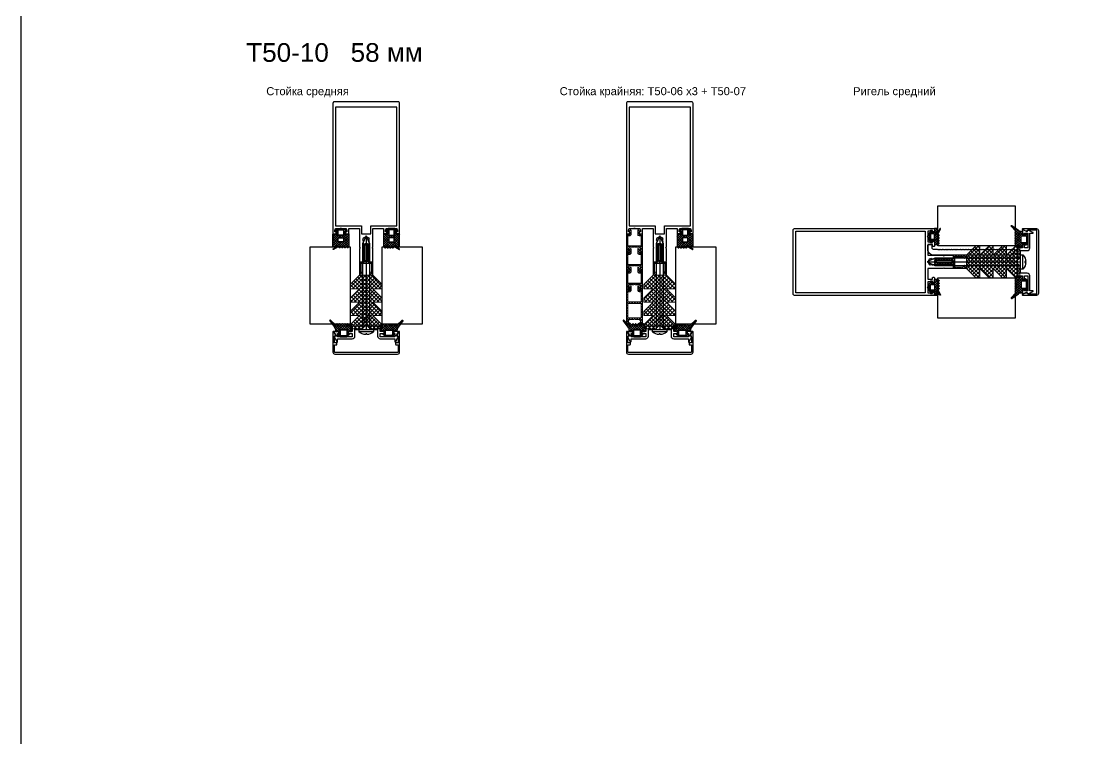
# Model space of a CAD drawing. Header units: millimetres. Extents: x 1744 to 18744, y -2272 to 2782.
# Drawn here: x 13841 to 14637, y 152 to 690 of the extents above; entities that cross this region are included whole.
import ezdxf

# ---------------------------------------------------------------- set-up
doc = ezdxf.new("R2010")
doc.units = ezdxf.units.MM
doc.layers.add('Steklopaket', color=5, linetype='Continuous')
doc.layers.add('подписи', color=7, linetype='Continuous')
doc.layers.add('Уплотнители', color=1, linetype='Continuous', lineweight=20)
doc.layers.add('Штриховка', color=1, linetype='Continuous', lineweight=5)
doc.styles.get("Standard").update_dxf_attribs({"font": 'arial.ttf'})

# ---------------------------------------------------------------- blocks, each defined once
blk = doc.blocks.new('КП45548')
at = {"color": 146, "true_color": 0x105689}
blk.add_lwpolyline([(-25, 21.5, 0.414214), (-24.5, 21), (-23.57, 21, 0.116434), (-23.44, 21.03), (-22.67, 21.42, 0.284079), (-22.5, 21.69), (-22.5, 22.2, 0.414214), (-22.8, 22.5), (-23.5, 22.5), (-23.5, 24), (-23.09, 24.41, 0.198912), (-23, 24.62), (-23, 25), (-19.44, 25, 0.284079), (-19.17, 25.17), (-19, 25.5), (-18.83, 25.17, 0.284079), (-18.56, 25), (-15, 25), (-15, 24.62, 0.198912), (-14.91, 24.41), (-14.5, 24), (-14.5, 22.5), (-15.2, 22.5, 0.414214), (-15.5, 22.2), (-15.5, 21.69, 0.284079), (-15.33, 21.42), (-14.56, 21.03, 0.116434), (-14.43, 21), (-13.5, 21, 0.414214), (-13, 21.5), (-13, 25), (-5, 25), (-5, 11.12, 0.198912), (-4.91, 10.91), (-4.5, 10.5), (-4.91, 10.09, 0.198912), (-5, 9.88), (-5, 0.5, 0.414214), (-4.5, 0), (-3.12, 0, 0.198912), (-2.91, 0.09), (-2.09, 0.91, 0.198912), (-2, 1.12), (-2, 1.46, 0.284079), (-2.17, 1.73), (-2.5, 1.9), (-2.17, 2.07, 0.284079), (-2, 2.34), (-2, 3.26, 0.284079), (-2.17, 3.53), (-2.5, 3.7), (-2.17, 3.87, 0.284079), (-2, 4.14), (-2, 5.06, 0.284079), (-2.17, 5.33), (-2.5, 5.5), (-2.17, 5.67, 0.284079), (-2, 5.94), (-2, 6.86, 0.284079), (-2.17, 7.13), (-2.5, 7.3), (-2.17, 7.47, 0.284079), (-2, 7.74), (-2, 8.66, 0.284079), (-2.17, 8.93), (-2.5, 9.1), (-2.17, 9.27, 0.284079), (-2, 9.54), (-2, 10.46, 0.284079), (-2.17, 10.73), (-2.5, 10.9), (-2.17, 11.07, 0.284079), (-2, 11.34), (-2, 12.26, 0.284079), (-2.17, 12.53), (-2.5, 12.7), (-2.17, 12.87, 0.284079), (-2, 13.14), (-2, 14.06, 0.284079), (-2.17, 14.33), (-2.5, 14.5), (-2.17, 14.67, 0.284079), (-2, 14.94), (-2, 15.86, 0.284079), (-2.17, 16.13), (-2.5, 16.3), (-2, 18), (0, 19), (2, 18), (2, 17.64, 0.284079), (2.17, 17.37), (2.5, 17.2), (2.17, 17.03, 0.284079), (2, 16.76), (2, 15.84, 0.284079), (2.17, 15.57), (2.5, 15.4), (2.17, 15.23, 0.284079), (2, 14.96), (2, 14.04, 0.284079), (2.17, 13.77), (2.5, 13.6), (2.17, 13.43, 0.284079), (2, 13.16), (2, 12.24, 0.284079), (2.17, 11.97), (2.5, 11.8), (2.17, 11.63, 0.284079), (2, 11.36), (2, 10.44, 0.284079), (2.17, 10.17), (2.5, 10), (2.17, 9.83, 0.284079), (2, 9.56), (2, 8.64, 0.284079), (2.17, 8.37), (2.5, 8.2), (2.17, 8.03, 0.284079), (2, 7.76), (2, 6.84, 0.284079), (2.17, 6.57), (2.5, 6.4), (2.17, 6.23, 0.284079), (2, 5.96), (2, 5.04, 0.284079), (2.17, 4.77), (2.5, 4.6), (2.17, 4.43, 0.284079), (2, 4.16), (2, 3.24, 0.284079), (2.17, 2.97), (2.5, 2.8), (2.17, 2.63, 0.284079), (2, 2.36), (2, 1.12, 0.198912), (2.09, 0.91), (2.91, 0.09, 0.198912), (3.12, 0), (4.5, 0, 0.414214), (5, 0.5), (5, 9.88, 0.198912), (4.91, 10.09), (4.5, 10.5), (4.91, 10.91, 0.198912), (5, 11.12), (5, 25), (13, 25), (13, 21.5, 0.414214), (13.5, 21), (14.43, 21, 0.116434), (14.56, 21.03), (15.33, 21.42, 0.284079), (15.5, 21.69), (15.5, 22.2, 0.414214), (15.2, 22.5), (14.5, 22.5), (14.5, 24), (14.91, 24.41, 0.198912), (15, 24.62), (15, 25), (18.56, 25, 0.284079), (18.83, 25.17), (19, 25.5), (19.17, 25.17, 0.284079), (19.44, 25), (23, 25), (23, 24.62, 0.198912), (23.09, 24.41), (23.5, 24), (23.5, 22.5), (22.8, 22.5, 0.414214), (22.5, 22.2), (22.5, 21.69, 0.284079), (22.67, 21.42), (23.44, 21.03, 0.116434), (23.57, 21), (24.5, 21, 0.414214), (25, 21.5), (25, 119, 0.414214), (24, 120), (-24, 120, 0.414214), (-25, 119)], format="xyb", close=True, dxfattribs=at)
blk.add_lwpolyline([(-3.5, 27), (-3.5, 21), (3.5, 21), (3.5, 27), (23, 27), (23, 116), (-23, 116), (-23, 27)], close=True, dxfattribs=at)
blk = doc.blocks.new('ТПУ-6002')
at = {"true_color": 0xafd9aa}
h = blk.add_hatch(dxfattribs=at)
h.set_pattern_fill('ANSI37', color=9, scale=10, angle=180, style=0)
h.set_pattern_definition([(225, (359.6389, 110.4286), (0.8838835, -0.8838835), []), (315, (359.6389, 110.4286), (0.8838835, 0.8838835), [])])
edge = h.paths.add_edge_path(flags=16)
edge.add_line((1.75, -1), (-1.75, -1))
edge.add_arc((-1.75, -1.25), 0.25, 90, 180)
edge.add_line((-2, -1.25), (-2, -4.75))
edge.add_arc((-1.75, -4.75), 0.25, 180, 270)
edge.add_line((-1.75, -5), (1.75, -5))
edge.add_arc((1.75, -4.75), 0.25, 270, 360)
edge.add_line((2, -4.75), (2, -1.25))
edge.add_arc((1.75, -1.25), 0.25, 0, 90)
edge = h.paths.add_edge_path()
edge.add_line((2.37, -12.66), (4.04, -13.57))
edge.add_arc((4.16, -13.35), 0.25, 241.51963, 270)
edge.add_line((4.16, -13.6), (5.75, -13.6))
edge.add_arc((5.75, -13.35), 0.25, 270, 360)
edge.add_line((6, -13.35), (6, -4.25))
edge.add_arc((5.75, -4.25), 0.25, 0, 90)
edge.add_line((5.75, -4), (3.25, -4))
edge.add_arc((3.25, -3.75), 0.25, 180, 270, ccw=False)
edge.add_line((3, -3.75), (3, -2.25))
edge.add_arc((3.25, -2.25), 0.25, 90, 180, ccw=False)
edge.add_line((3.25, -2), (3.9, -2))
edge.add_arc((3.9, -1.75), 0.25, 270, 405.06464)
edge.add_line((4.08, -1.57), (2.57, -0.07))
edge.add_arc((2.4, -0.25), 0.25, 45.06464, 90)
edge.add_line((2.4, 0), (-2.4, 0))
edge.add_arc((-2.4, -0.25), 0.25, 90, 134.93536)
edge.add_line((-2.57, -0.07), (-4.08, -1.57))
edge.add_arc((-3.9, -1.75), 0.25, 134.93536, 270)
edge.add_line((-3.9, -2), (-3.25, -2))
edge.add_arc((-3.25, -2.25), 0.25, 0, 90, ccw=False)
edge.add_line((-3, -2.25), (-3, -3.75))
edge.add_arc((-3.25, -3.75), 0.25, -90, 0, ccw=False)
edge.add_line((-3.25, -4), (-5.75, -4))
edge.add_arc((-5.75, -4.25), 0.25, 90, 180)
edge.add_line((-6, -4.25), (-6, -13.5))
edge.add_arc((-5.75, -13.5), 0.25, 180, 225)
edge.add_line((-5.93, -13.67), (-5.18, -14.42))
edge.add_arc((-5, -14.25), 0.25, 225, 315)
edge.add_line((-4.82, -14.42), (-4.18, -13.78))
edge.add_arc((-4, -13.95), 0.25, 45, 135, ccw=False)
edge.add_line((-3.82, -13.78), (-3.18, -14.42))
edge.add_arc((-3, -14.25), 0.25, 225, 315)
edge.add_line((-2.82, -14.42), (-2.18, -13.78))
edge.add_arc((-2, -13.95), 0.25, 45, 135, ccw=False)
edge.add_line((-1.82, -13.78), (-1.18, -14.42))
edge.add_arc((-1, -14.25), 0.25, 225, 315)
edge.add_line((-0.82, -14.42), (-0.18, -13.78))
edge.add_arc((0, -13.95), 0.25, 45, 135, ccw=False)
edge.add_line((0.18, -13.78), (0.82, -14.42))
edge.add_arc((1, -14.25), 0.25, 225, 315)
edge.add_line((1.18, -14.42), (1.87, -13.73))
edge.add_arc((2.04, -13.91), 0.25, 61.51963, 135, ccw=False)
edge.add_line((2.16, -13.69), (5.63, -15.57))
edge.add_arc((5.75, -15.35), 0.25, 241.51963, 421.51963)
edge.add_line((5.87, -15.13), (2.13, -13.1))
edge.add_arc((2.25, -12.88), 0.25, 61.51963, 241.51963, ccw=False)
edge = h.paths.add_edge_path(flags=16)
edge.add_line((1.75, -7), (-1.75, -7))
edge.add_arc((-1.75, -7.25), 0.25, 90, 180)
edge.add_line((-2, -7.25), (-2, -9.75))
edge.add_arc((-1.75, -9.75), 0.25, 180, 270)
edge.add_line((-1.75, -10), (1.75, -10))
edge.add_arc((1.75, -9.75), 0.25, 270, 360)
edge.add_line((2, -9.75), (2, -7.25))
edge.add_arc((1.75, -7.25), 0.25, 0, 90)
at = {"color": 9, "true_color": 0xafd9aa}
for points in [[(2.37, -12.66), (4.04, -13.57, 0.124913), (4.16, -13.6), (5.75, -13.6, 0.414214), (6, -13.35), (6, -4.25, 0.414214), (5.75, -4), (3.25, -4, -0.414214), (3, -3.75), (3, -2.25, -0.414214), (3.25, -2), (3.9, -2, 0.668587), (4.08, -1.57), (2.57, -0.07, 0.198619), (2.4, 0), (-2.4, 0, 0.198619), (-2.57, -0.07), (-4.08, -1.57, 0.668587), (-3.9, -2), (-3.25, -2, -0.414214), (-3, -2.25), (-3, -3.75, -0.414214), (-3.25, -4), (-5.75, -4, 0.414214), (-6, -4.25), (-6, -13.5, 0.198912), (-5.93, -13.67), (-5.18, -14.42, 0.414214), (-4.82, -14.42), (-4.18, -13.78, -0.414214), (-3.82, -13.78), (-3.18, -14.42, 0.414214), (-2.82, -14.42), (-2.18, -13.78, -0.414214), (-1.82, -13.78), (-1.18, -14.42, 0.414214), (-0.82, -14.42), (-0.18, -13.78, -0.414214), (0.18, -13.78), (0.82, -14.42, 0.414214), (1.18, -14.42), (1.87, -13.73, -0.332076), (2.16, -13.69), (5.63, -15.57, 1), (5.87, -15.13), (2.13, -13.1, -1)], [(1.75, -1), (-1.75, -1, 0.414214), (-2, -1.25), (-2, -4.75, 0.414214), (-1.75, -5), (1.75, -5, 0.414214), (2, -4.75), (2, -1.25, 0.414214)], [(1.75, -7), (-1.75, -7, 0.414214), (-2, -7.25), (-2, -9.75, 0.414214), (-1.75, -10), (1.75, -10, 0.414214), (2, -9.75), (2, -7.25, 0.414214)]]:
    blk.add_lwpolyline(points, format="xyb", close=True, dxfattribs=at)
blk = doc.blocks.new('КПС 575')
blk.add_lwpolyline([(-23.77, 3.16, 0.414214), (-23.63, 2.76), (-22.87, 2.41, -0.414214), (-22.73, 2.01), (-23.97, -0.66, 0.548619), (-23.7, -1.09), (-21.57, -1.09, 0.116434), (-21.44, -1.06), (-20.67, -0.67, 0.284079), (-20.5, -0.4), (-20.5, 0.11, 0.414214), (-20.8, 0.41), (-21.5, 0.41), (-21.5, 2.91), (-10.5, 2.91), (-10.5, 0.41), (-13.2, 0.41, 0.414214), (-13.5, 0.11), (-13.5, -0.4, 0.284079), (-13.33, -0.67), (-12.56, -1.06, 0.116434), (-12.43, -1.09), (-10.5, -1.09), (-10.5, -4.09, 0.414214), (-9.5, -5.09), (9.5, -5.09, 0.414214), (10.5, -4.09), (10.5, -1.09), (12.43, -1.09, 0.116434), (12.56, -1.06), (13.33, -0.67, 0.284079), (13.5, -0.4), (13.5, 0.11, 0.414214), (13.2, 0.41), (10.5, 0.41), (10.5, 2.91), (21.5, 2.91), (21.5, 0.41), (20.8, 0.41, 0.414214), (20.5, 0.11), (20.5, -0.4, 0.284079), (20.67, -0.67), (21.44, -1.06, 0.116434), (21.57, -1.09), (23.7, -1.09, 0.548619), (23.97, -0.66), (22.73, 2.01, -0.414214), (22.87, 2.41), (23.63, 2.76, 0.414214), (23.77, 3.16), (22.1, 6.74, 0.291473), (21.83, 6.91), (21.8, 6.91, 0.414214), (21.5, 6.61), (21.5, 4.41), (10.5, 4.41, 0.414214), (8.5, 2.41), (8.5, -2.59), (0.62, -2.59, 0.198912), (0.41, -2.68), (0, -3.09), (-0.41, -2.68, 0.198912), (-0.62, -2.59), (-8.5, -2.59), (-8.5, 2.41, 0.414214), (-10.5, 4.41), (-21.5, 4.41), (-21.5, 6.61, 0.414214), (-21.8, 6.91), (-21.83, 6.91, 0.291473), (-22.1, 6.74)], format="xyb", close=True)
blk = doc.blocks.new('ТПУ-007ММ')
at = {"true_color": 0xafd9aa}
h = blk.add_hatch(dxfattribs=at)
h.set_pattern_fill('ANSI37', color=9, scale=10, angle=180, style=0)
h.set_pattern_definition([(225, (-3851.0623, 2334.4012), (0.88388348, -0.88388348), []), (315, (-3851.0623, 2334.4012), (0.88388348, 0.88388348), [])])
edge = h.paths.add_edge_path(flags=16)
edge.add_line((2.1, -1), (-2.1, -1))
edge.add_arc((-2.1, -1.5), 0.5, 90, 180)
edge.add_line((-2.6, -1.5), (-2.6, -4.5))
edge.add_arc((-2.1, -4.5), 0.5, 180, 270)
edge.add_line((-2.1, -5), (2.1, -5))
edge.add_arc((2.1, -4.5), 0.5, 270, 360)
edge.add_line((2.6, -4.5), (2.6, -1.5))
edge.add_arc((2.1, -1.5), 0.5, 0, 90)
edge = h.paths.add_edge_path()
edge.add_arc((-3.85, -2.25), 0.25, 0, 90, ccw=False)
edge.add_line((-3.6, -2.25), (-3.6, -3.75))
edge.add_arc((-3.85, -3.75), 0.25, -90, 0, ccw=False)
edge.add_line((-3.85, -4), (-5.75, -4))
edge.add_arc((-5.75, -4.25), 0.25, 90, 180)
edge.add_line((-6, -4.25), (-6, -8.62))
edge.add_arc((-5.8, -8.62), 0.2, 180, 225)
edge.add_line((-5.94, -8.76), (-5.18, -9.53))
edge.add_arc((-5, -9.35), 0.25, 225, 315)
edge.add_line((-4.82, -9.53), (-4.18, -8.88))
edge.add_arc((-4, -9.06), 0.25, 45, 135, ccw=False)
edge.add_line((-3.82, -8.88), (-3.18, -9.53))
edge.add_arc((-3, -9.35), 0.25, 225, 315)
edge.add_line((-2.82, -9.53), (-2.18, -8.88))
edge.add_arc((-2, -9.06), 0.25, 45, 135, ccw=False)
edge.add_line((-1.82, -8.88), (-1.18, -9.53))
edge.add_arc((-1, -9.35), 0.25, 225, 315)
edge.add_line((-0.82, -9.53), (-0.18, -8.88))
edge.add_arc((0, -9.06), 0.25, 45, 135, ccw=False)
edge.add_line((0.18, -8.88), (0.82, -9.53))
edge.add_arc((1, -9.35), 0.25, 225, 315)
edge.add_line((1.18, -9.53), (1.82, -8.88))
edge.add_arc((2, -9.06), 0.25, 45, 135, ccw=False)
edge.add_line((2.18, -8.88), (2.82, -9.53))
edge.add_arc((3, -9.35), 0.25, 225, 315)
edge.add_line((3.18, -9.53), (3.82, -8.88))
edge.add_arc((4, -9.06), 0.25, 45, 135, ccw=False)
edge.add_line((4.18, -8.88), (4.82, -9.53))
edge.add_arc((5, -9.35), 0.25, 225, 315)
edge.add_line((5.18, -9.53), (5.82, -8.88))
edge.add_arc((6, -9.06), 0.25, 45, 135, ccw=False)
edge.add_line((6.18, -8.88), (9.82, -12.42))
edge.add_arc((10, -12.25), 0.25, 225, 315)
edge.add_line((10.18, -12.42), (10.39, -12.21))
edge.add_arc((10.21, -12.04), 0.25, 315, 380.22486)
edge.add_line((10.44, -11.95), (6.8, -7.06))
edge.add_arc((10, -4.67), 4, 180, 216.76049, ccw=False)
edge.add_line((6, -4.67), (6, -4.3))
edge.add_arc((5.7, -4.3), 0.3, 360, 450)
edge.add_line((5.7, -4), (3.85, -4))
edge.add_arc((3.85, -3.75), 0.25, 180, 270, ccw=False)
edge.add_line((3.6, -3.75), (3.6, -2.25))
edge.add_arc((3.85, -2.25), 0.25, 90, 180, ccw=False)
edge.add_line((3.85, -2), (4.1, -2))
edge.add_arc((4.1, -1.75), 0.25, 270, 405.06464)
edge.add_line((4.28, -1.57), (2.57, -0.07))
edge.add_arc((2.4, -0.25), 0.25, 45.06464, 90)
edge.add_line((2.4, 0), (-2.4, 0))
edge.add_arc((-2.4, -0.25), 0.25, 90, 134.93536)
edge.add_line((-2.57, -0.07), (-4.28, -1.57))
edge.add_arc((-4.1, -1.75), 0.25, 134.93536, 270)
edge.add_line((-4.1, -2), (-3.85, -2))
at = {"color": 9, "true_color": 0xafd9aa}
for points in [[(-3.85, -2, -0.414214), (-3.6, -2.25), (-3.6, -3.75, -0.414214), (-3.85, -4), (-5.75, -4, 0.414214), (-6, -4.25), (-6, -8.62, 0.198912), (-5.94, -8.76), (-5.18, -9.53, 0.414214), (-4.82, -9.53), (-4.18, -8.88, -0.414214), (-3.82, -8.88), (-3.18, -9.53, 0.414214), (-2.82, -9.53), (-2.18, -8.88, -0.414214), (-1.82, -8.88), (-1.18, -9.53, 0.414214), (-0.82, -9.53), (-0.18, -8.88, -0.414214), (0.18, -8.88), (0.82, -9.53, 0.414214), (1.18, -9.53), (1.82, -8.88, -0.414214), (2.18, -8.88), (2.82, -9.53, 0.414214), (3.18, -9.53), (3.82, -8.88, -0.414214), (4.18, -8.88), (4.82, -9.53, 0.414214), (5.18, -9.53), (5.82, -8.88, -0.414214), (6.18, -8.88), (9.82, -12.42, 0.414214), (10.18, -12.42), (10.39, -12.21, 0.292538), (10.44, -11.95), (6.8, -7.06, -0.161788), (6, -4.67), (6, -4.3, 0.414214), (5.7, -4), (3.85, -4, -0.414214), (3.6, -3.75), (3.6, -2.25, -0.414214), (3.85, -2), (4.1, -2, 0.668587), (4.28, -1.57), (2.57, -0.07, 0.198619), (2.4, 0), (-2.4, 0, 0.198619), (-2.57, -0.07), (-4.28, -1.57, 0.668587), (-4.1, -2)], [(2.1, -1), (-2.1, -1, 0.414214), (-2.6, -1.5), (-2.6, -4.5, 0.414214), (-2.1, -5), (2.1, -5, 0.414214), (2.6, -4.5), (2.6, -1.5, 0.414214)]]:
    blk.add_lwpolyline(points, format="xyb", close=True, dxfattribs=at)
blk = doc.blocks.new('КП45310')
at = {"color": 0}
blk.add_lwpolyline([(23.8, -4.26), (23.8, -8.78, -0.279739), (23.48, -9.31, 0.401559), (23.17, -10.23), (24.24, -12.52, 0.802585), (25, -12.36), (25, 2.74, 0.414214), (23.5, 4.24), (-23.5, 4.24, 0.414214), (-25, 2.74), (-25, -12.36, 0.802585), (-24.24, -12.52), (-23.17, -10.23, 0.401559), (-23.48, -9.31, -0.279739), (-23.8, -8.78), (-23.8, -4.26), (-22.3, -4.26, 0.414214), (-22, -3.96), (-22, -3.06, 0.414214), (-22.3, -2.76), (-23.8, -2.76), (-23.8, 2.74, -0.414214), (-23.5, 3.04), (23.5, 3.04, -0.414214), (23.8, 2.74), (23.8, -2.76), (22.3, -2.76, 0.414214), (22, -3.06), (22, -3.96, 0.414214), (22.3, -4.26)], format="xyb", close=True, dxfattribs=at)
blk = doc.blocks.new('ВС 5.5х70 А2 DIN7981')
for p, q in [((0, 0), (0, -70)), ((-5.4, -71.69), (5.4, -71.69))]:
    blk.add_line(p, q)
for points in [[(2.75, -70), (2.75, -5.9), (0, 0), (-2.75, -5.9), (-2.75, -70)], [(-2.75, -66.67), (2.75, -61.17), (2.75, -58.88), (-2.75, -64.38)]]:
    blk.add_lwpolyline(points, close=True)
blk.add_lwpolyline([(-0.39, -73.94, -0.161849), (-5.22, -72.08, -0.223888), (-5.4, -71.69), (-5.4, -70), (5.4, -70), (5.4, -71.69, -0.223888), (5.22, -72.08, -0.161849), (0.39, -73.94), (0.39, -73.24), (-0.39, -73.24)], format="xyb", close=True)
blk = doc.blocks.new('Т50-06')
at = {"layer": 'Штриховка', "lineweight": 5}
h = blk.add_hatch(dxfattribs=at)
h.set_pattern_fill('ANSI37', color=256, scale=11.2, angle=90, style=0)
h.set_pattern_definition([(135, (-11417.5478, 3829.3933), (-0.9899495, -0.9899495), []), (225, (-11417.5478, 3829.3933), (0.9899495, -0.9899495), [])])
edge = h.paths.add_edge_path()
edge.add_line((2.81, 0), (3.22, -0.41))
edge.add_arc((3.01, -0.62), 0.3, 0, 45, ccw=False)
edge.add_line((3.31, -0.62), (3.31, -4))
edge.add_line((3.31, -4), (3.68, -4))
edge.add_arc((3.68, -4.3), 0.3, 45, 90, ccw=False)
edge.add_line((3.9, -4.09), (4.31, -4.5))
edge.add_line((4.31, -4.5), (5.81, -4.5))
edge.add_line((5.81, -4.5), (5.81, -3.8))
edge.add_arc((6.11, -3.8), 0.3, 90, 180, ccw=False)
edge.add_line((6.11, -3.5), (6.62, -3.5))
edge.add_arc((6.62, -3.8), 0.3, 26.56505, 90, ccw=False)
edge.add_line((6.89, -3.67), (7.28, -4.44))
edge.add_arc((7.01, -4.57), 0.3, 0, 26.56505, ccw=False)
edge.add_line((7.31, -4.57), (7.31, -6))
edge.add_line((7.31, -6), (-6.69, -6))
edge.add_line((-6.69, -6), (-6.69, -5.1))
edge.add_arc((-6.39, -5.1), 0.3, 90, 180, ccw=False)
edge.add_line((-6.39, -4.8), (-6.39, -3.5))
edge.add_line((-6.39, -3.5), (-8.29, -3.5))
edge.add_line((-8.29, -3.5), (-8.5, -3.71))
edge.add_arc((-8.72, -3.5), 0.3, 225, 315, ccw=False)
edge.add_line((-8.93, -3.71), (-9.6, -3.04))
edge.add_arc((-9.37, -2.82), 0.317, 90, 225, ccw=False)
edge.add_line((-9.37, -2.5), (-6.39, -2.5))
edge.add_arc((-6.39, -3.5), 1, 0, 90, ccw=False)
edge.add_line((-5.39, -3.5), (-5.39, -5))
edge.add_line((-5.39, -5), (2.11, -5))
edge.add_line((2.11, -5), (2.11, 5))
edge.add_line((2.11, 5), (-5.39, 5))
edge.add_line((-5.39, 5), (-5.39, 3.5))
edge.add_arc((-6.39, 3.5), 1, -90, 0, ccw=False)
edge.add_line((-6.39, 2.5), (-9.37, 2.5))
edge.add_arc((-9.37, 2.82), 0.317, 135, 270, ccw=False)
edge.add_line((-9.6, 3.04), (-8.93, 3.71))
edge.add_arc((-8.72, 3.5), 0.3, 45, 135, ccw=False)
edge.add_line((-8.5, 3.71), (-8.29, 3.5))
edge.add_line((-8.29, 3.5), (-6.39, 3.5))
edge.add_line((-6.39, 3.5), (-6.39, 4.8))
edge.add_arc((-6.39, 5.1), 0.3, 180, 270, ccw=False)
edge.add_line((-6.69, 5.1), (-6.69, 6))
edge.add_line((-6.69, 6), (7.31, 6))
edge.add_line((7.31, 6), (7.31, 4.57))
edge.add_arc((7.01, 4.57), 0.3, -26.56505, 0, ccw=False)
edge.add_line((7.28, 4.44), (6.89, 3.67))
edge.add_arc((6.62, 3.8), 0.3, 270, 333.43495, ccw=False)
edge.add_line((6.62, 3.5), (6.11, 3.5))
edge.add_arc((6.11, 3.8), 0.3, 180, 270, ccw=False)
edge.add_line((5.81, 3.8), (5.81, 4.5))
edge.add_line((5.81, 4.5), (4.31, 4.5))
edge.add_line((4.31, 4.5), (3.9, 4.09))
edge.add_arc((3.68, 4.3), 0.3, 270, 315, ccw=False)
edge.add_line((3.68, 4), (3.31, 4))
edge.add_line((3.31, 4), (3.31, 0.62))
edge.add_arc((3.01, 0.62), 0.3, 315, 360, ccw=False)
edge.add_line((3.22, 0.41), (2.81, 0))
at = {"layer": 'Уплотнители'}
blk.add_lwpolyline([(2.81, 0), (3.22, -0.41, -0.198912), (3.31, -0.62), (3.31, -4), (3.68, -4, -0.198912), (3.9, -4.09), (4.31, -4.5), (5.81, -4.5), (5.81, -3.8, -0.414214), (6.11, -3.5), (6.62, -3.5, -0.284079), (6.89, -3.67), (7.28, -4.44, -0.116434), (7.31, -4.57), (7.31, -6), (-6.69, -6), (-6.69, -5.1, -0.414214), (-6.39, -4.8), (-6.39, -3.5), (-8.29, -3.5), (-8.5, -3.71, -0.414214), (-8.93, -3.71), (-9.6, -3.04, -0.668179), (-9.37, -2.5), (-6.39, -2.5, -0.414214), (-5.39, -3.5), (-5.39, -5), (2.11, -5), (2.11, 5), (-5.39, 5), (-5.39, 3.5, -0.414214), (-6.39, 2.5), (-9.37, 2.5, -0.668179), (-9.6, 3.04), (-8.93, 3.71, -0.414214), (-8.5, 3.71), (-8.29, 3.5), (-6.39, 3.5), (-6.39, 4.8, -0.414214), (-6.69, 5.1), (-6.69, 6), (7.31, 6), (7.31, 4.57, -0.116434), (7.28, 4.44), (6.89, 3.67, -0.284079), (6.62, 3.5), (6.11, 3.5, -0.414214), (5.81, 3.8), (5.81, 4.5), (4.31, 4.5), (3.9, 4.09, -0.198912), (3.68, 4), (3.31, 4), (3.31, 0.62, -0.198912), (3.22, 0.41), (2.81, 0)], format="xyb", dxfattribs=at)
blk = doc.blocks.new('Т50-07')
at = {"layer": 'Штриховка', "lineweight": 5}
h = blk.add_hatch(dxfattribs=at)
h.set_pattern_fill('ANSI37', color=256, scale=11.2, angle=90, style=0)
h.set_pattern_definition([(135, (-11406.9071, 3792.9893), (-0.9899495, -0.9899495), []), (225, (-11406.9071, 3792.9893), (0.9899495, -0.9899495), [])])
h.paths.add_polyline_path([(1.2, 5), (1.2, -5), (12, -5), (12, 5)], flags=16)
edge = h.paths.add_edge_path()
edge.add_line((0, 5), (-7.5, 5))
edge.add_line((-7.5, 5), (-7.5, 3.5))
edge.add_arc((-8.5, 3.5), 1, -90, 0, ccw=False)
edge.add_line((-8.5, 2.5), (-11.48, 2.5))
edge.add_arc((-11.48, 2.82), 0.317, 135, 270, ccw=False)
edge.add_line((-11.71, 3.04), (-11.04, 3.71))
edge.add_arc((-10.82, 3.5), 0.3, 45, 135, ccw=False)
edge.add_line((-10.61, 3.71), (-10.4, 3.5))
edge.add_line((-10.4, 3.5), (-8.5, 3.5))
edge.add_line((-8.5, 3.5), (-8.5, 4.8))
edge.add_arc((-8.5, 5.1), 0.3, 180, 270, ccw=False)
edge.add_line((-8.8, 5.1), (-8.8, 5.7))
edge.add_arc((-8.5, 5.7), 0.3, 90, 180, ccw=False)
edge.add_line((-8.5, 6), (16.7, 6))
edge.add_arc((16.7, 5.5), 0.5, 0, 90, ccw=False)
edge.add_line((17.2, 5.5), (17.2, 4.57))
edge.add_arc((16.9, 4.57), 0.3, -26.56505, 0, ccw=False)
edge.add_line((17.17, 4.44), (16.78, 3.67))
edge.add_arc((16.51, 3.8), 0.3, 270, 333.43495, ccw=False)
edge.add_line((16.51, 3.5), (16, 3.5))
edge.add_arc((16, 3.8), 0.3, 180, 270, ccw=False)
edge.add_line((15.7, 3.8), (15.7, 4.5))
edge.add_line((15.7, 4.5), (14.2, 4.5))
edge.add_line((14.2, 4.5), (13.79, 4.09))
edge.add_arc((13.58, 4.3), 0.3, 270, 315, ccw=False)
edge.add_line((13.58, 4), (13.2, 4))
edge.add_line((13.2, 4), (13.2, 0.62))
edge.add_arc((12.9, 0.62), 0.3, -45, 0, ccw=False)
edge.add_line((13.11, 0.41), (12.7, 0))
edge.add_line((12.7, 0), (13.11, -0.41))
edge.add_arc((12.9, -0.62), 0.3, 0, 45, ccw=False)
edge.add_line((13.2, -0.62), (13.2, -4))
edge.add_line((13.2, -4), (13.58, -4))
edge.add_arc((13.58, -4.3), 0.3, 45, 90, ccw=False)
edge.add_line((13.79, -4.09), (14.2, -4.5))
edge.add_line((14.2, -4.5), (15.7, -4.5))
edge.add_line((15.7, -4.5), (15.7, -3.8))
edge.add_arc((16, -3.8), 0.3, 90, 180, ccw=False)
edge.add_line((16, -3.5), (16.51, -3.5))
edge.add_arc((16.51, -3.8), 0.3, 26.56505, 90, ccw=False)
edge.add_line((16.78, -3.67), (17.17, -4.44))
edge.add_arc((16.9, -4.57), 0.3, 0, 26.56505, ccw=False)
edge.add_line((17.2, -4.57), (17.2, -5.5))
edge.add_arc((16.7, -5.5), 0.5, -90, 0, ccw=False)
edge.add_line((16.7, -6), (-8.5, -6))
edge.add_arc((-8.5, -5.7), 0.3, 180, 270, ccw=False)
edge.add_line((-8.8, -5.7), (-8.8, -5.1))
edge.add_arc((-8.5, -5.1), 0.3, 90, 180, ccw=False)
edge.add_line((-8.5, -4.8), (-8.5, -3.5))
edge.add_line((-8.5, -3.5), (-10.4, -3.5))
edge.add_line((-10.4, -3.5), (-10.61, -3.71))
edge.add_arc((-10.82, -3.5), 0.3, 225, 315, ccw=False)
edge.add_line((-11.04, -3.71), (-11.71, -3.04))
edge.add_arc((-11.48, -2.82), 0.317, 90, 225, ccw=False)
edge.add_line((-11.48, -2.5), (-8.5, -2.5))
edge.add_arc((-8.5, -3.5), 1, 0, 90, ccw=False)
edge.add_line((-7.5, -3.5), (-7.5, -5))
edge.add_line((-7.5, -5), (0, -5))
edge.add_line((0, -5), (0, 5))
at = {"layer": 'Уплотнители'}
blk.add_lwpolyline([(0, 5), (-7.5, 5), (-7.5, 3.5, -0.414214), (-8.5, 2.5), (-11.48, 2.5, -0.668179), (-11.71, 3.04), (-11.04, 3.71, -0.414214), (-10.61, 3.71), (-10.4, 3.5), (-8.5, 3.5), (-8.5, 4.8, -0.414214), (-8.8, 5.1), (-8.8, 5.7, -0.414214), (-8.5, 6), (16.7, 6, -0.414214), (17.2, 5.5), (17.2, 4.57, -0.116434), (17.17, 4.44), (16.78, 3.67, -0.284079), (16.51, 3.5), (16, 3.5, -0.414214), (15.7, 3.8), (15.7, 4.5), (14.2, 4.5), (13.79, 4.09, -0.198912), (13.58, 4), (13.2, 4), (13.2, 0.62, -0.198912), (13.11, 0.41), (12.7, 0), (13.11, -0.41, -0.198912), (13.2, -0.62), (13.2, -4), (13.58, -4, -0.198912), (13.79, -4.09), (14.2, -4.5), (15.7, -4.5), (15.7, -3.8, -0.414214), (16, -3.5), (16.51, -3.5, -0.284079), (16.78, -3.67), (17.17, -4.44, -0.116434), (17.2, -4.57), (17.2, -5.5, -0.414214), (16.7, -6), (-8.5, -6, -0.414214), (-8.8, -5.7), (-8.8, -5.1, -0.414214), (-8.5, -4.8), (-8.5, -3.5), (-10.4, -3.5), (-10.61, -3.71, -0.414214), (-11.04, -3.71), (-11.71, -3.04, -0.668179), (-11.48, -2.5), (-8.5, -2.5, -0.414214), (-7.5, -3.5), (-7.5, -5), (0, -5)], format="xyb", close=True, dxfattribs=at)
blk.add_lwpolyline([(1.2, 5), (1.2, -5), (12, -5), (12, 5)], close=True, dxfattribs=at)
blk = doc.blocks.new('КП45550')
at = {"color": 217, "true_color": 0x93278f}
blk.add_lwpolyline([(-5, 6.38, -0.198912), (-4.91, 6.59), (-4.5, 7), (-4.91, 7.41, -0.198912), (-5, 7.62), (-5, 19), (-13, 19), (-13, 15.5), (-12, 15.5, -0.414214), (-11.5, 15), (-11.5, 14.5, -0.414214), (-12, 14), (-14.43, 14, -0.116434), (-14.56, 14.03), (-15.33, 14.42, -0.284079), (-15.5, 14.69), (-15.5, 15.2, -0.414214), (-15.2, 15.5), (-14.5, 15.5), (-14.5, 17), (-14.91, 17.41, -0.198912), (-15, 17.62), (-15, 19), (-18.56, 19, -0.284079), (-18.83, 19.17), (-19, 19.5), (-19.17, 19.17, -0.284079), (-19.44, 19), (-23, 19), (-23, 17.62, -0.198912), (-23.09, 17.41), (-23.5, 17), (-23.5, 15.5), (-22.8, 15.5, -0.414214), (-22.5, 15.2), (-22.5, 14.69, -0.284079), (-22.67, 14.42), (-23.44, 14.03, -0.116434), (-23.57, 14), (-24.5, 14, -0.414214), (-25, 14.5), (-25, 119, -0.414214), (-24, 120), (24, 120, -0.414214), (25, 119), (25, 14.5, -0.414214), (24.5, 14), (23.57, 14, -0.116434), (23.44, 14.03), (22.67, 14.42, -0.284079), (22.5, 14.69), (22.5, 15.2, -0.414214), (22.8, 15.5), (23.5, 15.5), (23.5, 17), (23.09, 17.41, -0.198912), (23, 17.62), (23, 19), (19.44, 19, -0.284079), (19.17, 19.17), (19, 19.5), (18.83, 19.17, -0.284079), (18.56, 19), (15, 19), (15, 17.62, -0.198912), (14.91, 17.41), (14.5, 17), (14.5, 15.5), (15.2, 15.5, -0.414214), (15.5, 15.2), (15.5, 14.69, -0.284079), (15.33, 14.42), (14.56, 14.03, -0.116434), (14.43, 14), (12, 14, -0.414214), (11.5, 14.5), (11.5, 15, -0.414214), (12, 15.5), (13, 15.5), (13, 19), (5, 19), (5, 7.62, -0.198912), (4.91, 7.41), (4.5, 7), (4.91, 6.59, -0.198912), (5, 6.38), (5, 0.5, -0.414214), (4.5, 0), (3.12, 0, -0.198912), (2.91, 0.09), (2.09, 0.91, -0.198912), (2, 1.12), (2, 1.46, -0.284079), (2.17, 1.73), (2.5, 1.9), (2.17, 2.07, -0.284079), (2, 2.34), (2, 3.26, -0.284079), (2.17, 3.53), (2.5, 3.7), (2.17, 3.87, -0.284079), (2, 4.14), (2, 5.06, -0.284079), (2.17, 5.33), (2.5, 5.5), (2.17, 5.67, -0.284079), (2, 5.94), (2, 6.86, -0.284079), (2.17, 7.13), (2.5, 7.3), (2.17, 7.47, -0.284079), (2, 7.74), (2, 8.66, -0.284079), (2.17, 8.93), (2.5, 9.1), (2.17, 9.27, -0.284079), (2, 9.54), (2, 10.46, -0.284079), (2.17, 10.73), (2.5, 10.9), (2.17, 11.07, -0.284079), (2, 11.34), (2, 12.26, -0.284079), (2.17, 12.53), (2.5, 12.7), (2.17, 12.87, -0.284079), (2, 13.14), (2, 14.06, -0.284079), (2.17, 14.33), (2.5, 14.5), (2.17, 14.67, -0.284079), (2, 14.94), (2, 15.86, -0.284079), (2.17, 16.13), (2.5, 16.3), (2, 18), (0, 19), (-2, 18), (-2, 17.64, -0.284079), (-2.17, 17.37), (-2.5, 17.2), (-2.17, 17.03, -0.284079), (-2, 16.76), (-2, 15.84, -0.284079), (-2.17, 15.57), (-2.5, 15.4), (-2.17, 15.23, -0.284079), (-2, 14.96), (-2, 14.04, -0.284079), (-2.17, 13.77), (-2.5, 13.6), (-2.17, 13.43, -0.284079), (-2, 13.16), (-2, 12.24, -0.284079), (-2.17, 11.97), (-2.5, 11.8), (-2.17, 11.63, -0.284079), (-2, 11.36), (-2, 10.44, -0.284079), (-2.17, 10.17), (-2.5, 10), (-2.17, 9.83, -0.284079), (-2, 9.56), (-2, 8.64, -0.284079), (-2.17, 8.37), (-2.5, 8.2), (-2.17, 8.03, -0.284079), (-2, 7.76), (-2, 6.84, -0.284079), (-2.17, 6.57), (-2.5, 6.4), (-2.17, 6.23, -0.284079), (-2, 5.96), (-2, 5.04, -0.284079), (-2.17, 4.77), (-2.5, 4.6), (-2.17, 4.43, -0.284079), (-2, 4.16), (-2, 3.24, -0.284079), (-2.17, 2.97), (-2.5, 2.8), (-2.17, 2.63, -0.284079), (-2, 2.36), (-2, 1.12, -0.198912), (-2.09, 0.91), (-2.91, 0.09, -0.198912), (-3.12, 0), (-4.5, 0, -0.414214), (-5, 0.5)], format="xyb", close=True, dxfattribs=at)
blk.add_lwpolyline([(23, 21), (-23, 21), (-23, 118), (23, 118)], close=True, dxfattribs=at)
blk = doc.blocks.new('ТПУ-6001')
at = {"true_color": 0xafd9aa}
h = blk.add_hatch(dxfattribs=at)
h.set_pattern_fill('ANSI37', color=9, scale=10, angle=180, style=0)
h.set_pattern_definition([(225, (-3851.2058, 2316.4733), (0.88388348, -0.88388348), []), (315, (-3851.2058, 2316.4733), (0.88388348, 0.88388348), [])])
edge = h.paths.add_edge_path(flags=16)
edge.add_line((1.75, -1), (-1.75, -1))
edge.add_arc((-1.75, -1.25), 0.25, 90, 180)
edge.add_line((-2, -1.25), (-2, -3.75))
edge.add_arc((-1.75, -3.75), 0.25, 180, 270)
edge.add_line((-1.75, -4), (1.75, -4))
edge.add_arc((1.75, -3.75), 0.25, 270, 360)
edge.add_line((2, -3.75), (2, -1.25))
edge.add_arc((1.75, -1.25), 0.25, 0, 90)
edge = h.paths.add_edge_path()
edge.add_line((2.37, -5.66), (4.04, -6.57))
edge.add_arc((4.16, -6.35), 0.25, 241.51963, 270)
edge.add_line((4.16, -6.6), (5.75, -6.6))
edge.add_arc((5.75, -6.35), 0.25, 270, 360)
edge.add_line((6, -6.35), (6, -4.25))
edge.add_arc((5.75, -4.25), 0.25, 0, 90)
edge.add_line((5.75, -4), (3.25, -4))
edge.add_arc((3.25, -3.75), 0.25, 180, 270, ccw=False)
edge.add_line((3, -3.75), (3, -2.25))
edge.add_arc((3.25, -2.25), 0.25, 90, 180, ccw=False)
edge.add_line((3.25, -2), (3.9, -2))
edge.add_arc((3.9, -1.75), 0.25, 270, 405.06464)
edge.add_line((4.08, -1.57), (2.57, -0.07))
edge.add_arc((2.4, -0.25), 0.25, 45.06464, 90)
edge.add_line((2.4, 0), (-2.4, 0))
edge.add_arc((-2.4, -0.25), 0.25, 90, 134.93536)
edge.add_line((-2.57, -0.07), (-4.08, -1.57))
edge.add_arc((-3.9, -1.75), 0.25, 134.93536, 270)
edge.add_line((-3.9, -2), (-3.25, -2))
edge.add_arc((-3.25, -2.25), 0.25, 0, 90, ccw=False)
edge.add_line((-3, -2.25), (-3, -3.75))
edge.add_arc((-3.25, -3.75), 0.25, -90, 0, ccw=False)
edge.add_line((-3.25, -4), (-5.75, -4))
edge.add_arc((-5.75, -4.25), 0.25, 90, 180)
edge.add_line((-6, -4.25), (-6, -6.5))
edge.add_arc((-5.75, -6.5), 0.25, 180, 225)
edge.add_line((-5.93, -6.67), (-5.18, -7.42))
edge.add_arc((-5, -7.25), 0.25, 225, 315)
edge.add_line((-4.82, -7.42), (-4.18, -6.78))
edge.add_arc((-4, -6.95), 0.25, 45, 135, ccw=False)
edge.add_line((-3.82, -6.78), (-3.18, -7.42))
edge.add_arc((-3, -7.25), 0.25, 225, 315)
edge.add_line((-2.82, -7.42), (-2.18, -6.78))
edge.add_arc((-2, -6.95), 0.25, 45, 135, ccw=False)
edge.add_line((-1.82, -6.78), (-1.18, -7.42))
edge.add_arc((-1, -7.25), 0.25, 225, 315)
edge.add_line((-0.82, -7.42), (-0.18, -6.78))
edge.add_arc((0, -6.95), 0.25, 45, 135, ccw=False)
edge.add_line((0.18, -6.78), (0.82, -7.42))
edge.add_arc((1, -7.25), 0.25, 225, 315)
edge.add_line((1.18, -7.42), (1.87, -6.73))
edge.add_arc((2.04, -6.91), 0.25, 61.51963, 135, ccw=False)
edge.add_line((2.16, -6.69), (5.63, -8.57))
edge.add_arc((5.75, -8.35), 0.25, 241.51963, 421.51963)
edge.add_line((5.87, -8.13), (2.13, -6.1))
edge.add_arc((2.25, -5.88), 0.25, 61.51963, 241.51963, ccw=False)
at = {"color": 9, "true_color": 0xafd9aa}
for points in [[(2.37, -5.66), (4.04, -6.57, 0.124913), (4.16, -6.6), (5.75, -6.6, 0.414214), (6, -6.35), (6, -4.25, 0.414214), (5.75, -4), (3.25, -4, -0.414214), (3, -3.75), (3, -2.25, -0.414214), (3.25, -2), (3.9, -2, 0.668587), (4.08, -1.57), (2.57, -0.07, 0.198619), (2.4, 0), (-2.4, 0, 0.198619), (-2.57, -0.07), (-4.08, -1.57, 0.668587), (-3.9, -2), (-3.25, -2, -0.414214), (-3, -2.25), (-3, -3.75, -0.414214), (-3.25, -4), (-5.75, -4, 0.414214), (-6, -4.25), (-6, -6.5, 0.198912), (-5.93, -6.67), (-5.18, -7.42, 0.414214), (-4.82, -7.42), (-4.18, -6.78, -0.414214), (-3.82, -6.78), (-3.18, -7.42, 0.414214), (-2.82, -7.42), (-2.18, -6.78, -0.414214), (-1.82, -6.78), (-1.18, -7.42, 0.414214), (-0.82, -7.42), (-0.18, -6.78, -0.414214), (0.18, -6.78), (0.82, -7.42, 0.414214), (1.18, -7.42), (1.87, -6.73, -0.332076), (2.16, -6.69), (5.63, -8.57, 1), (5.87, -8.13), (2.13, -6.1, -1)], [(1.75, -1), (-1.75, -1, 0.414214), (-2, -1.25), (-2, -3.75, 0.414214), (-1.75, -4), (1.75, -4, 0.414214), (2, -3.75), (2, -1.25, 0.414214)]]:
    blk.add_lwpolyline(points, format="xyb", close=True, dxfattribs=at)
blk = doc.blocks.new('КП45309')
at = {"color": 0}
blk.add_lwpolyline([(-23.5, 2.52), (23.5, 2.52, -0.414214), (25, 1.02), (25, -9.08, -0.802585), (24.24, -9.24), (23.17, -6.95, -0.401559), (23.48, -6.03, 0.279739), (23.8, -5.5), (23.8, 1.32), (-23.8, 1.32), (-23.8, -5.5, 0.279739), (-23.48, -6.03, -0.401559), (-23.17, -6.95), (-24.24, -9.24, -0.802585), (-25, -9.08), (-25, 1.02, -0.414214)], format="xyb", close=True, dxfattribs=at)
blk = doc.blocks.new('КПС 954')
at = {"color": 0}
blk.add_lwpolyline([(-61.86, -3.59), (-62.08, -3.8), (-62.29, -3.59, 0.198912), (-62.5, -3.5), (-63, -3.5, 0.414214), (-63.5, -4), (-63.5, -5.79, 0.198912), (-63.35, -6.15), (-61.65, -7.85, 0.198912), (-61.29, -8), (-3, -8, 0.414214), (1.5, -3.5), (1.5, -0.5, 0.414214), (1, 0), (-1, 0, 0.414214), (-1.5, -0.5), (-1.5, -2, -0.414214), (-3, -3.5), (-5.65, -3.5, 0.198912), (-5.86, -3.59), (-6.07, -3.8), (-6.29, -3.59, 0.414214), (-6.71, -3.59), (-6.92, -3.8), (-7.13, -3.59, 0.414214), (-7.56, -3.59), (-7.77, -3.8), (-7.98, -3.59, 0.414214), (-8.41, -3.59), (-8.62, -3.8), (-8.83, -3.59, 0.414214), (-9.25, -3.59), (-9.47, -3.8), (-9.68, -3.59, 0.414214), (-10.1, -3.59), (-10.32, -3.8), (-10.53, -3.59, 0.414214), (-10.95, -3.59), (-11.16, -3.8), (-11.38, -3.59, 0.414214), (-11.8, -3.59), (-12.01, -3.8), (-12.22, -3.59, 0.414214), (-12.65, -3.59), (-12.86, -3.8), (-13.07, -3.59, 0.414214), (-13.5, -3.59), (-13.71, -3.8), (-13.92, -3.59, 0.414214), (-14.35, -3.59), (-14.56, -3.8), (-14.77, -3.59, 0.414214), (-15.19, -3.59), (-15.41, -3.8), (-15.62, -3.59, 0.414214), (-16.04, -3.59), (-16.26, -3.8), (-16.47, -3.59, 0.414214), (-16.89, -3.59), (-17.1, -3.8), (-17.32, -3.59, 0.414214), (-17.74, -3.59), (-17.95, -3.8), (-18.16, -3.59, 0.414214), (-18.59, -3.59), (-18.8, -3.8), (-19.01, -3.59, 0.414214), (-19.44, -3.59), (-19.65, -3.8), (-19.86, -3.59, 0.414214), (-20.29, -3.59), (-20.5, -3.8), (-20.71, -3.59, 0.414214), (-21.13, -3.59), (-21.35, -3.8), (-21.56, -3.59, 0.414214), (-21.98, -3.59), (-22.19, -3.8), (-22.41, -3.59, 0.414214), (-22.83, -3.59), (-23.04, -3.8), (-23.26, -3.59, 0.414214), (-23.68, -3.59), (-23.89, -3.8), (-24.1, -3.59, 0.414214), (-24.53, -3.59), (-24.74, -3.8), (-24.95, -3.59, 0.414214), (-25.38, -3.59), (-25.59, -3.8), (-25.8, -3.59, 0.414214), (-26.23, -3.59), (-26.44, -3.8), (-26.65, -3.59, 0.414214), (-27.07, -3.59), (-27.29, -3.8), (-27.5, -3.59, 0.414214), (-27.92, -3.59), (-28.13, -3.8), (-28.35, -3.59, 0.414214), (-28.77, -3.59), (-28.98, -3.8), (-29.2, -3.59, 0.414214), (-29.62, -3.59), (-29.83, -3.8), (-30.04, -3.59, 0.414214), (-30.47, -3.59), (-30.68, -3.8), (-30.89, -3.59, 0.414214), (-31.32, -3.59), (-31.53, -3.8), (-31.74, -3.59, 0.414214), (-32.17, -3.59), (-32.38, -3.8), (-32.59, -3.59, 0.414214), (-33.01, -3.59), (-33.23, -3.8), (-33.44, -3.59, 0.414214), (-33.86, -3.59), (-34.07, -3.8), (-34.29, -3.59, 0.414214), (-34.71, -3.59), (-34.92, -3.8), (-35.13, -3.59, 0.414214), (-35.56, -3.59), (-35.77, -3.8), (-35.98, -3.59, 0.414214), (-36.41, -3.59), (-36.62, -3.8), (-36.83, -3.59, 0.414214), (-37.26, -3.59), (-37.47, -3.8), (-37.68, -3.59, 0.414214), (-38.1, -3.59), (-38.32, -3.8), (-38.53, -3.59, 0.414214), (-38.95, -3.59), (-39.17, -3.8), (-39.38, -3.59, 0.414214), (-39.8, -3.59), (-40.01, -3.8), (-40.23, -3.59, 0.414214), (-40.65, -3.59), (-40.86, -3.8), (-41.07, -3.59, 0.414214), (-41.5, -3.59), (-41.71, -3.8), (-41.92, -3.59, 0.414214), (-42.35, -3.59), (-42.56, -3.8), (-42.77, -3.59, 0.414214), (-43.2, -3.59), (-43.41, -3.8), (-43.62, -3.59, 0.414214), (-44.04, -3.59), (-44.26, -3.8), (-44.47, -3.59, 0.414214), (-44.89, -3.59), (-45.11, -3.8), (-45.32, -3.59, 0.414214), (-45.74, -3.59), (-45.95, -3.8), (-46.17, -3.59, 0.414214), (-46.59, -3.59), (-46.8, -3.8), (-47.01, -3.59, 0.414214), (-47.44, -3.59), (-47.65, -3.8), (-47.86, -3.59, 0.414214), (-48.29, -3.59), (-48.5, -3.8), (-48.71, -3.59, 0.414214), (-49.14, -3.59), (-49.35, -3.8), (-49.56, -3.59, 0.414214), (-49.98, -3.59), (-50.2, -3.8), (-50.41, -3.59, 0.414214), (-50.83, -3.59), (-51.04, -3.8), (-51.26, -3.59, 0.414214), (-51.68, -3.59), (-51.89, -3.8), (-52.11, -3.59, 0.414214), (-52.53, -3.59), (-52.74, -3.8), (-52.95, -3.59, 0.414214), (-53.38, -3.59), (-53.59, -3.8), (-53.8, -3.59, 0.414214), (-54.23, -3.59), (-54.44, -3.8), (-54.65, -3.59, 0.414214), (-55.08, -3.59), (-55.29, -3.8), (-55.5, -3.59, 0.414214), (-55.92, -3.59), (-56.14, -3.8), (-56.35, -3.59, 0.414214), (-56.77, -3.59), (-56.98, -3.8), (-57.2, -3.59, 0.414214), (-57.62, -3.59), (-57.83, -3.8), (-58.05, -3.59, 0.414214), (-58.47, -3.59), (-58.68, -3.8), (-58.89, -3.59, 0.414214), (-59.32, -3.59), (-59.53, -3.8), (-59.74, -3.59, 0.414214), (-60.17, -3.59), (-60.38, -3.8), (-60.59, -3.59, 0.414214), (-61.02, -3.59), (-61.23, -3.8), (-61.44, -3.59, 0.414214)], format="xyb", close=True, dxfattribs=at)
blk = doc.blocks.new('Т50-03')
at = {"layer": 'Штриховка', "lineweight": 5}
h = blk.add_hatch(dxfattribs=at)
h.set_pattern_fill('ANSI37', color=256, scale=11.2, angle=90, style=0)
h.set_pattern_definition([(135, (-7152.173, 3902.1519), (-0.9899495, -0.9899495), []), (225, (-7152.173, 3902.1519), (0.9899495, -0.9899495), [])])
edge = h.paths.add_edge_path()
edge.add_arc((-20.75, -3.75), 1.25, 9.2818, 180)
edge.add_line((-22, -3.75), (-22, -4.7))
edge.add_arc((-21.7, -4.7), 0.3, 180, 270)
edge.add_line((-21.7, -5), (-12.3, -5))
edge.add_arc((-12.3, -4.7), 0.3, 270, 360)
edge.add_line((-12, -4.7), (-12, -2.3))
edge.add_arc((-11.7, -2.3), 0.3, 90, 180, ccw=False)
edge.add_line((-11.7, -2), (-5.2, -2))
edge.add_arc((-5, -2), 0.2, 180, 360)
edge.add_line((-4.8, -2), (0, -2))
edge.add_arc((0, 0), 2, 270, 450)
edge.add_line((0, 2), (-4.8, 2))
edge.add_arc((-5, 2), 0.2, 0, 180)
edge.add_line((-5.2, 2), (-11.7, 2))
edge.add_arc((-11.7, 2.3), 0.3, 180, 270, ccw=False)
edge.add_line((-12, 2.3), (-12, 4.7))
edge.add_arc((-12.3, 4.7), 0.3, 0, 90)
edge.add_line((-12.3, 5), (-21.7, 5))
edge.add_arc((-21.7, 4.7), 0.3, 90, 180)
edge.add_line((-22, 4.7), (-22, 3.75))
edge.add_arc((-20.75, 3.75), 1.25, 180, 350.7182)
edge.add_arc((-19.22, 3.5), 0.3, 90, 170.7182, ccw=False)
edge.add_line((-19.22, 3.8), (-13.2, 3.8))
edge.add_line((-13.2, 3.8), (-13.2, 0.82))
edge.add_arc((-12.9, 0.82), 0.3, 180, 225)
edge.add_line((-13.11, 0.61), (-12.5, 0))
edge.add_line((-12.5, 0), (-13.11, -0.61))
edge.add_arc((-12.9, -0.82), 0.3, 135, 180)
edge.add_line((-13.2, -0.82), (-13.2, -3.8))
edge.add_line((-13.2, -3.8), (-19.22, -3.8))
edge.add_arc((-19.22, -3.5), 0.3, 189.2818, 270, ccw=False)
edge = h.paths.add_edge_path(flags=16)
edge.add_line((-11, 1), (0, 1))
edge.add_arc((0, 0), 1, -90, 90, ccw=False)
edge.add_line((0, -1), (-11, -1))
edge.add_line((-11, -1), (-11, 1))
at = {"layer": 'Уплотнители'}
for points in [[(-19.52, -3.55, 0.922113), (-22, -3.75), (-22, -4.7, 0.414214), (-21.7, -5), (-12.3, -5, 0.414214), (-12, -4.7), (-12, -2.3, -0.414214), (-11.7, -2), (-5.2, -2, 1), (-4.8, -2), (0, -2, 1), (0, 2), (-4.8, 2, 1), (-5.2, 2), (-11.7, 2, -0.414214), (-12, 2.3), (-12, 4.7, 0.414214), (-12.3, 5), (-21.7, 5, 0.414214), (-22, 4.7), (-22, 3.75, 0.922113), (-19.52, 3.55, -0.367523), (-19.22, 3.8), (-13.2, 3.8), (-13.2, 0.82, 0.198912), (-13.11, 0.61), (-12.5, 0), (-13.11, -0.61, 0.198912), (-13.2, -0.82), (-13.2, -3.8), (-19.22, -3.8, -0.367523)], [(-11, 1), (0, 1, -1), (0, -1), (-11, -1)]]:
    blk.add_lwpolyline(points, format="xyb", close=True, dxfattribs=at)
blk = doc.blocks.new('Т50-10')
at = {"layer": 'Штриховка', "lineweight": 5, "true_color": 0x5e67af}
h = blk.add_hatch(dxfattribs=at)
h.set_pattern_fill('NET', color=165, scale=16, angle=-45, style=0)
h.set_pattern_definition([(315, (4299.9565, 8121.2784), (1.41421356, 1.41421356), []), (45, (4299.9565, 8121.2784), (-1.41421356, 1.41421356), [])])
h.paths.add_polyline_path([(-40, -3), (-40, -12), (-37, -12), (-30, -5), (-30, -12), (-27, -12), (-20, -5), (-20, -12), (-17, -12), (-10, -5), (-10, -12), (-7, -12), (0, -5), (0, 5), (-7, 12), (-10, 12), (-10, 5), (-17, 12), (-20, 12), (-20, 5), (-27, 12), (-30, 12), (-30, 5), (-37, 12), (-40, 12), (-40, 3), (-37, 0)])
at = {"layer": 'Уплотнители', "color": 165, "true_color": 0x5e67af}
blk.add_line((-37, 0), (-1.5, 0), dxfattribs=at)
blk.add_lwpolyline([(-40, -3), (-40, -12), (-37, -12), (-30, -5), (-30, -12), (-27, -12), (-20, -5), (-20, -12), (-17, -12), (-10, -5), (-10, -12), (-7, -12), (0, -5), (0, 5), (-7, 12), (-10, 12), (-10, 5), (-17, 12), (-20, 12), (-20, 5), (-27, 12), (-30, 12), (-30, 5), (-37, 12), (-40, 12), (-40, 3), (-37, 0)], close=True, dxfattribs=at)

msp = doc.modelspace()

# ---------------------------------------------------------------- linework, layer by layer
msp.add_lwpolyline([(13841.269, 2576.164), (15437.817, 2576.164), (15437.817, -2272.042), (13841.269, -2272.042)], close=True)
at = {"layer": 'Steklopaket'}
for points in [[(14528.566, 521.36), (14528.566, 551.36), (14586.566, 551.36), (14586.566, 521.36)], [(14057.966, 520.76), (14087.966, 520.76), (14087.966, 462.76), (14057.966, 462.76)], [(14111.966, 520.76), (14141.966, 520.76), (14141.966, 462.76), (14111.966, 462.76)], [(14331.966, 520.76), (14361.966, 520.76), (14361.966, 462.76), (14331.966, 462.76)], [(14528.566, 467.36), (14528.566, 497.36), (14586.566, 497.36), (14586.566, 467.36)]]:
    msp.add_lwpolyline(points, close=True, dxfattribs=at)

# ---------------------------------------------------------------- block references
for name, p in [('КП45548', (14099.966, 509.36)), ('КП45548', (14319.966, 509.36)), ('ТПУ-6002', (14118.966, 534.36)), ('ТПУ-6002', (14338.966, 534.36)), ('ВС 5.5х70 А2 DIN7981', (14099.966, 528.859)), ('ВС 5.5х70 А2 DIN7981', (14319.966, 528.859))]:
    msp.add_blockref(name, p)
at = {"xscale": -1}
for name, p in [('ТПУ-6002', (14080.966, 534.36)), ('КПС 954', (14522.496, 522.36))]:
    msp.add_blockref(name, p, dxfattribs=at)
for name, p, rotation in [('Т50-06', (14300.966, 523.668), 270), ('КП45550', (14539.966, 509.36), 90), ('ТПУ-6001', (14521.966, 528.36), 90), ('КПС 575', (14593.055, 509.36), 270), ('КП45309', (14601.441, 509.36), 270), ('Т50-03', (14099.966, 521.36), 90), ('Т50-06', (14300.966, 509.668), 270), ('Т50-03', (14319.966, 521.36), 90), ('Т50-10', (14549.966, 509.36), 180), ('ВС 5.5х70 А2 DIN7981', (14520.466, 509.36), 90), ('Т50-03', (14527.966, 509.36), 180), ('Т50-06', (14300.966, 495.668), 270), ('Т50-10', (14099.966, 499.36), 90), ('Т50-10', (14319.966, 499.36), 90), ('ТПУ-007ММ', (14595.966, 492.36), 270), ('Т50-07', (14300.966, 479.56), 270), ('ТПУ-007ММ', (14082.966, 453.36), 180), ('ТПУ-007ММ', (14302.966, 453.36), 180), ('КП45310', (14099.966, 444.604), 180), ('КПС 575', (14099.966, 456.271), 180), ('КП45310', (14319.966, 444.604), 180), ('КПС 575', (14319.966, 456.271), 180)]:
    msp.add_blockref(name, p, dxfattribs=dict(rotation=rotation))
for name, p, rotation in [('ТПУ-007ММ', (14595.966, 526.36), 270), ('ТПУ-6001', (14521.966, 490.36), 90), ('ТПУ-007ММ', (14116.966, 453.36), 180), ('ТПУ-007ММ', (14336.966, 453.36), 180)]:
    msp.add_blockref(name, p, dxfattribs=dict(at, rotation=rotation))

# ---------------------------------------------------------------- texts
at = {"layer": 'подписи'}
for s, height, p in [('Т50-10   58 мм', 14, (14009.966, 659.36)), ('Стойка средняя', 6, (14024.966, 634.36)), ('Стойка крайняя: Т50-06 x3 + Т50-07', 6, (14244.966, 634.36)), ('Ригель средний', 6, (14464.966, 634.36))]:
    msp.add_text(s, height=height, dxfattribs=at).set_placement(p)

doc.saveas('drawing.dxf')
